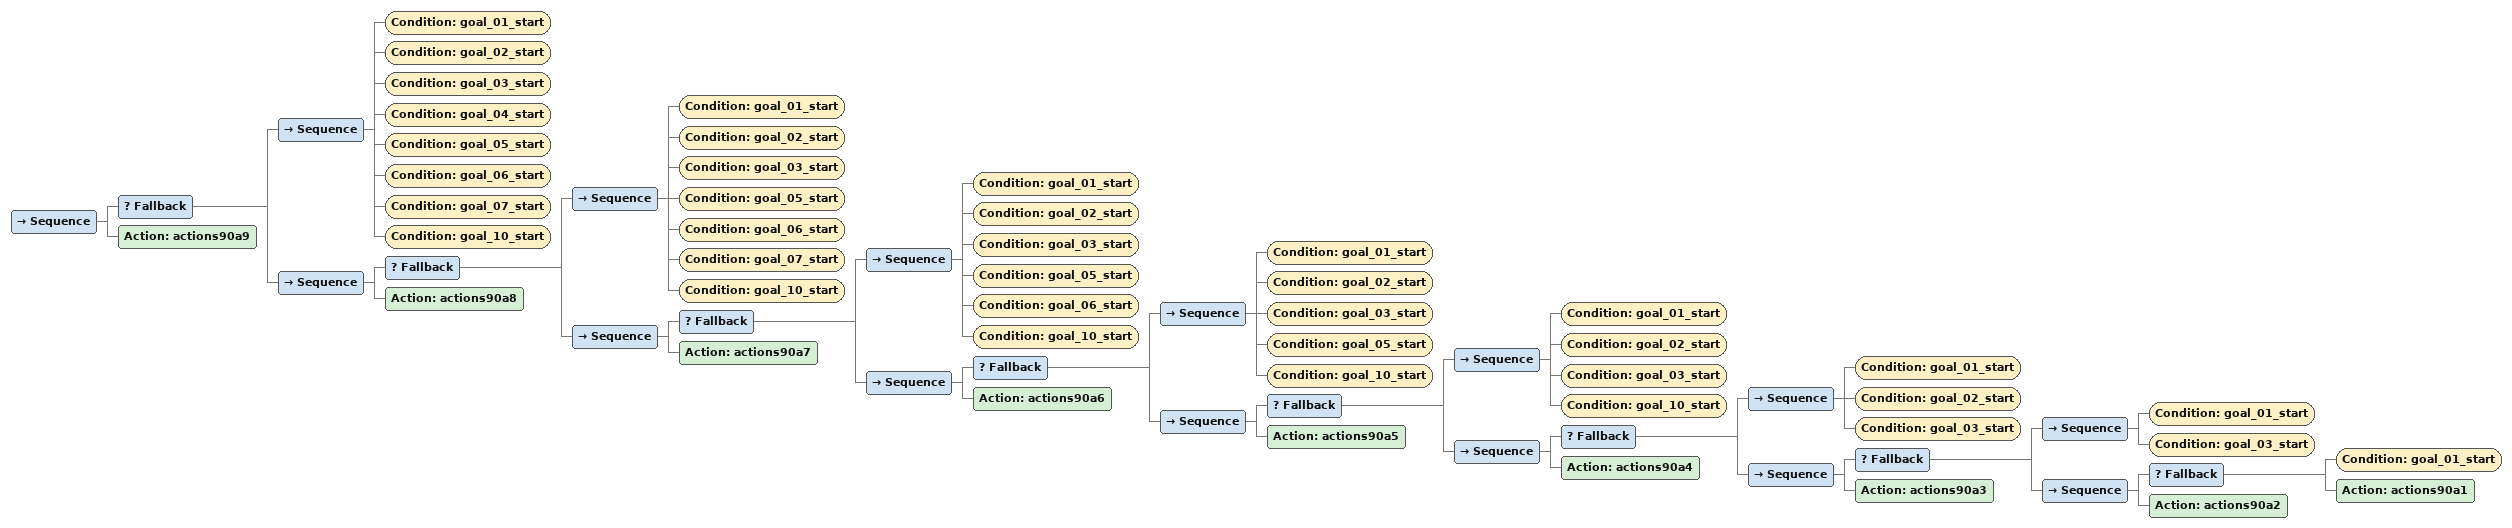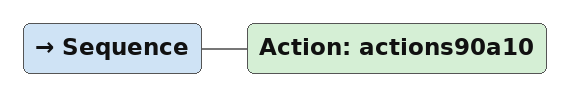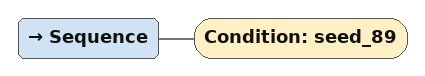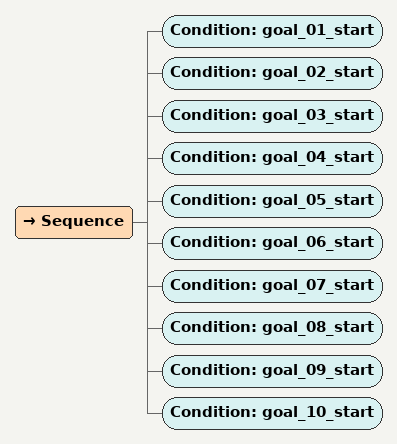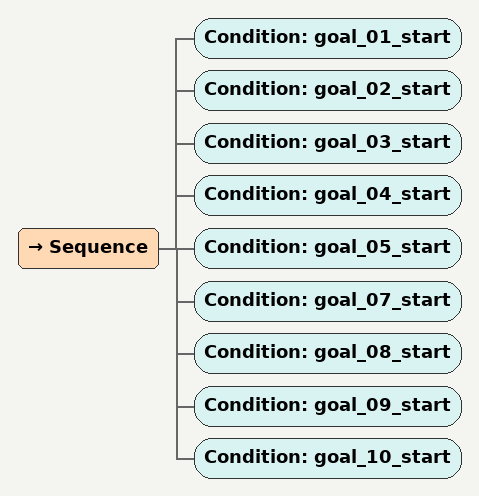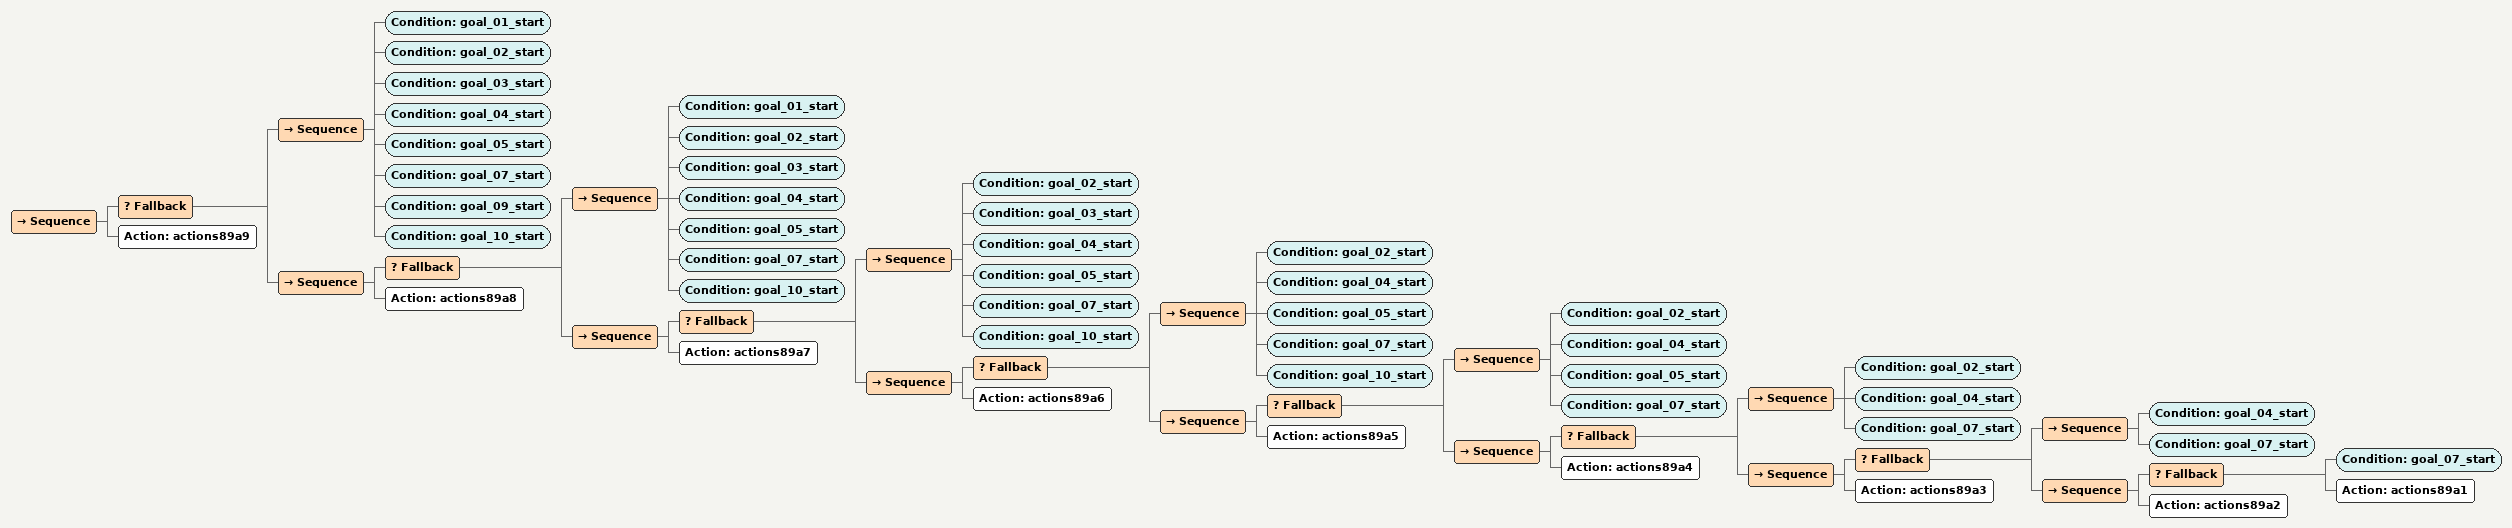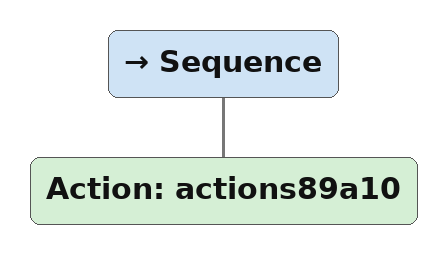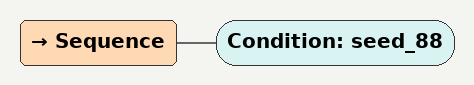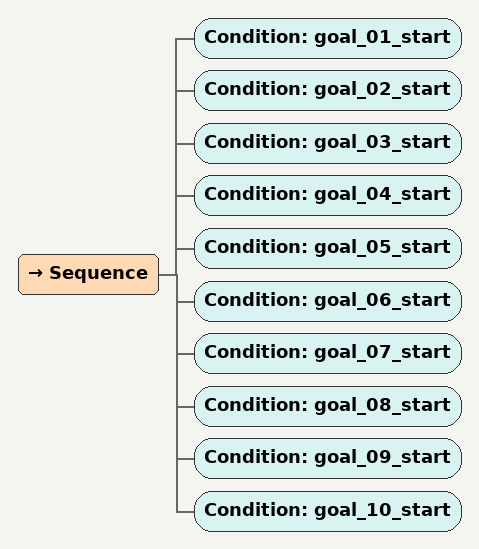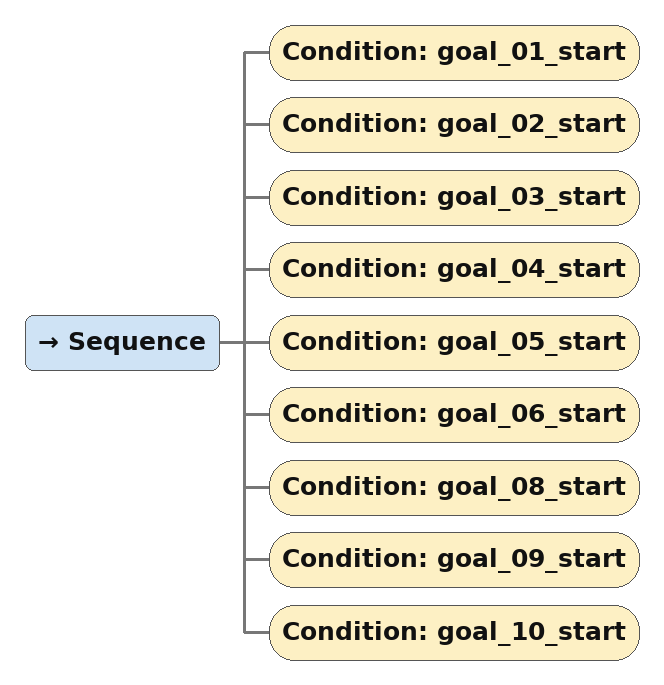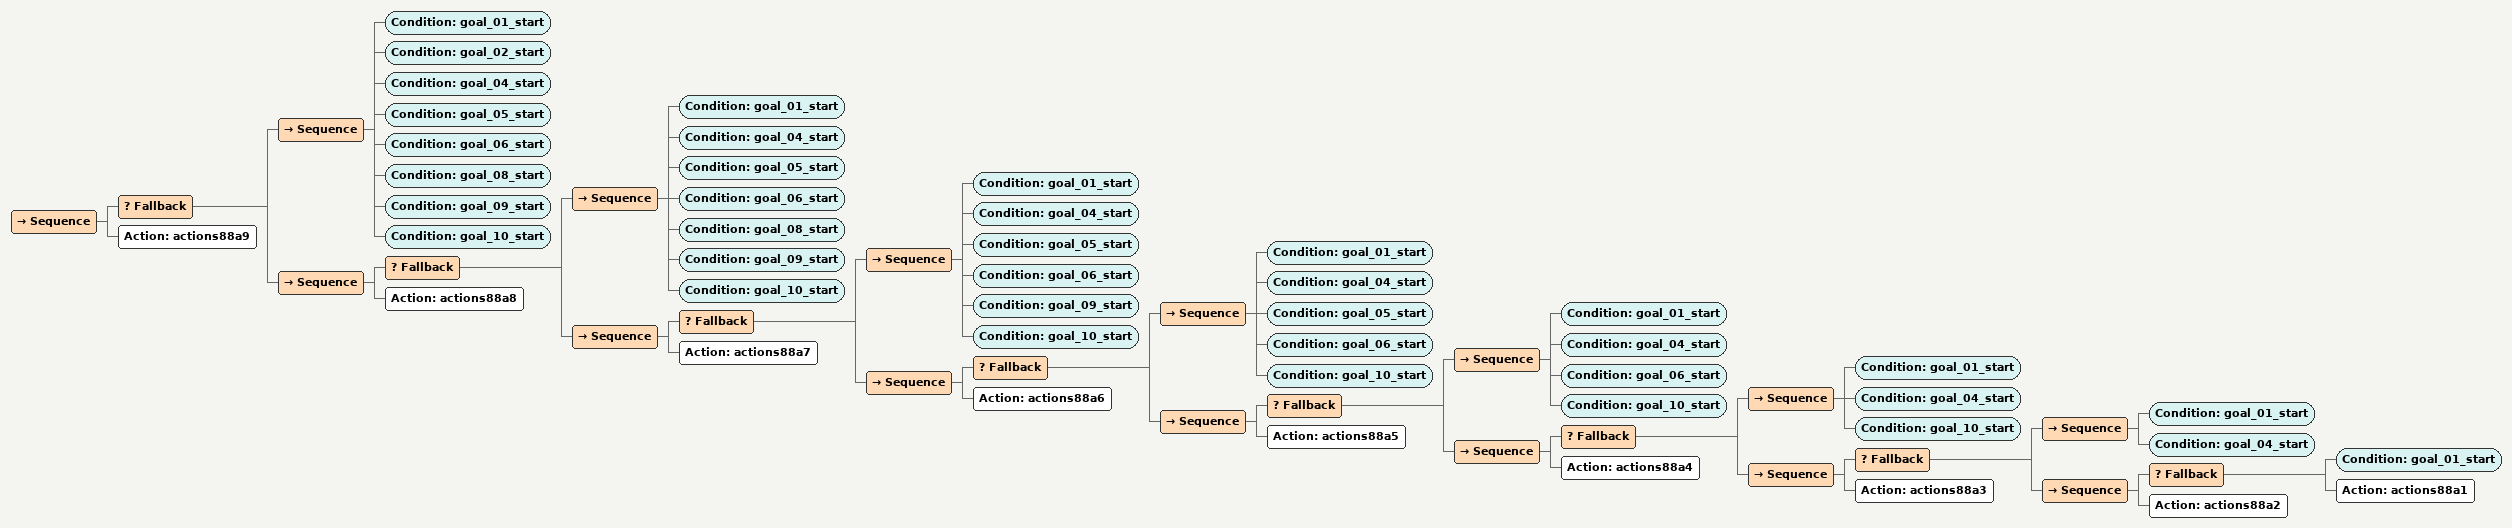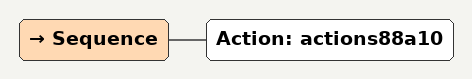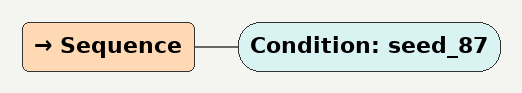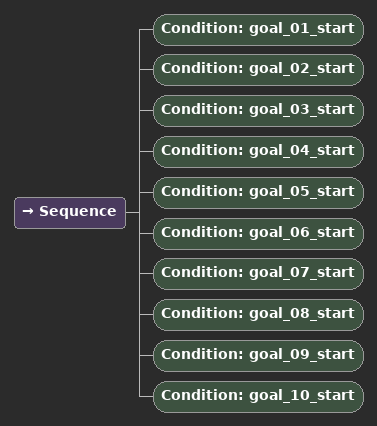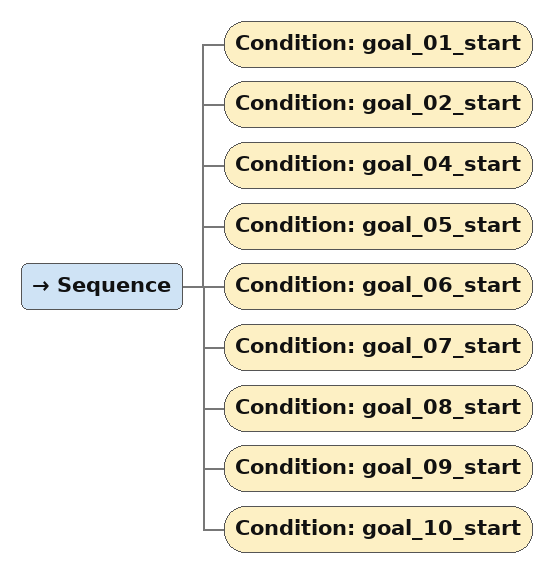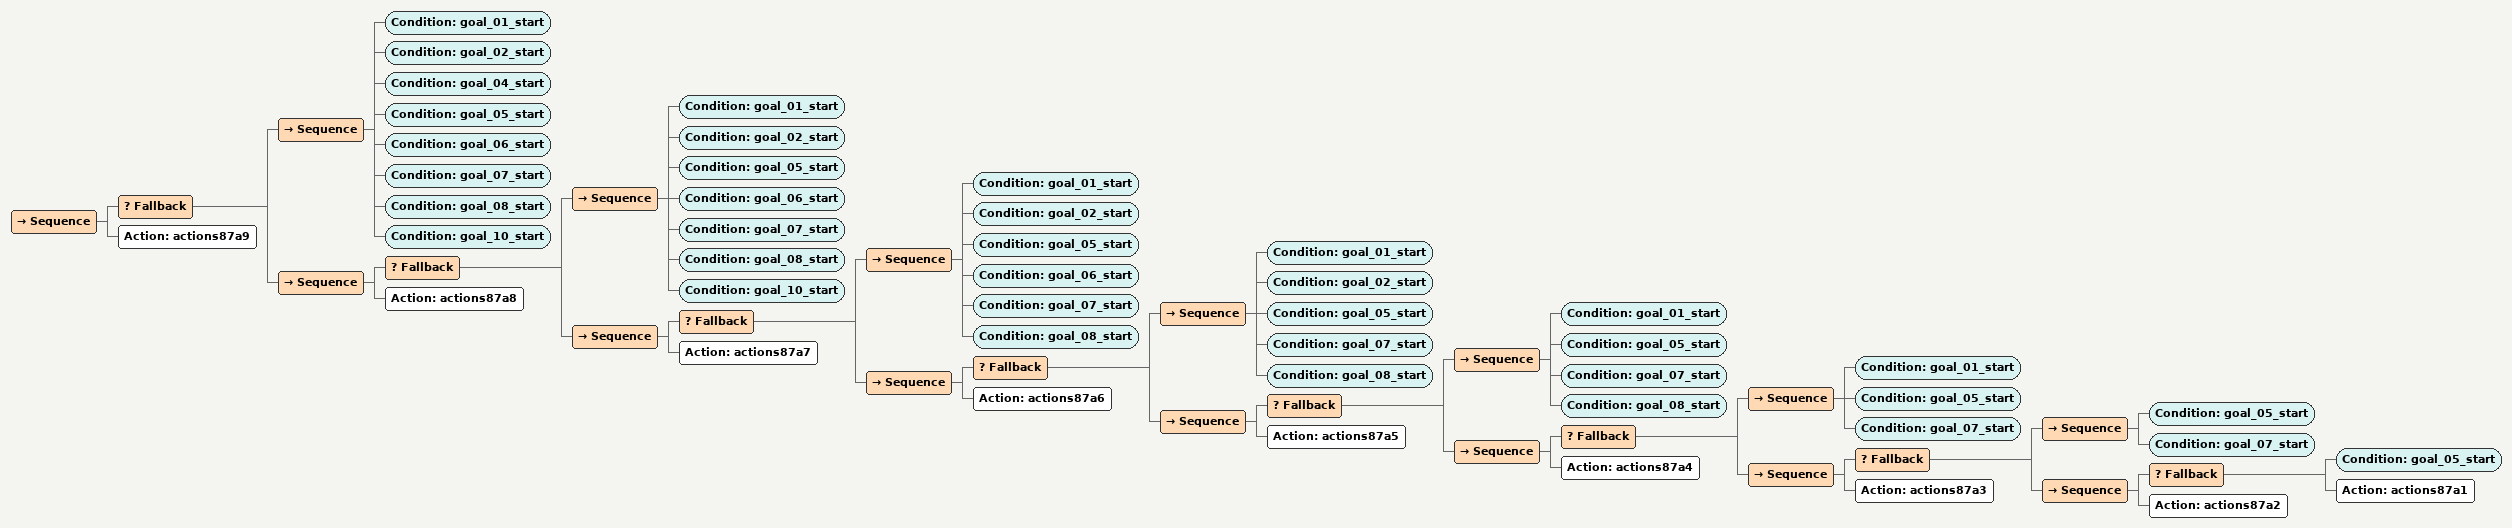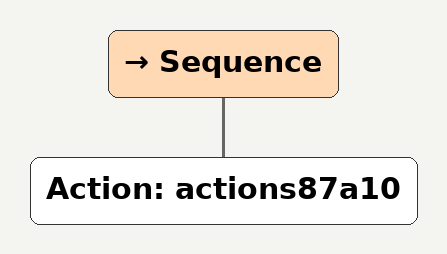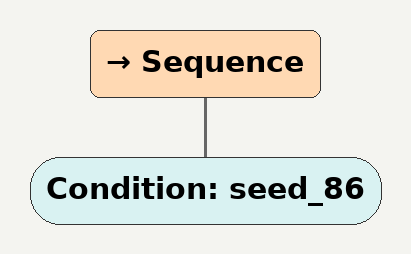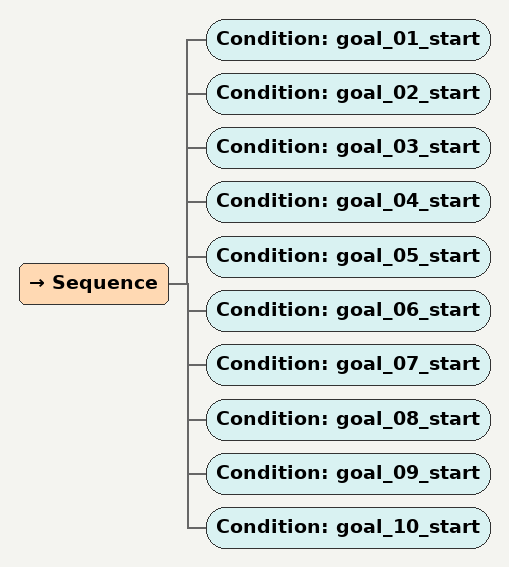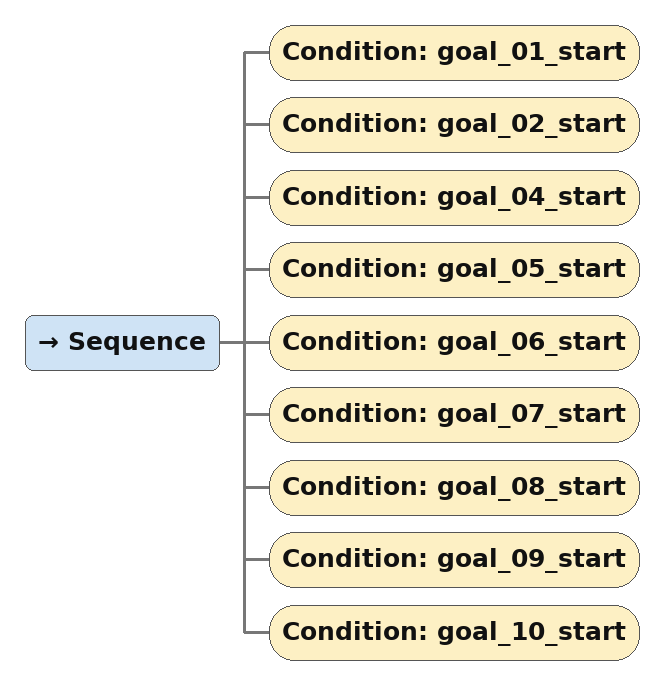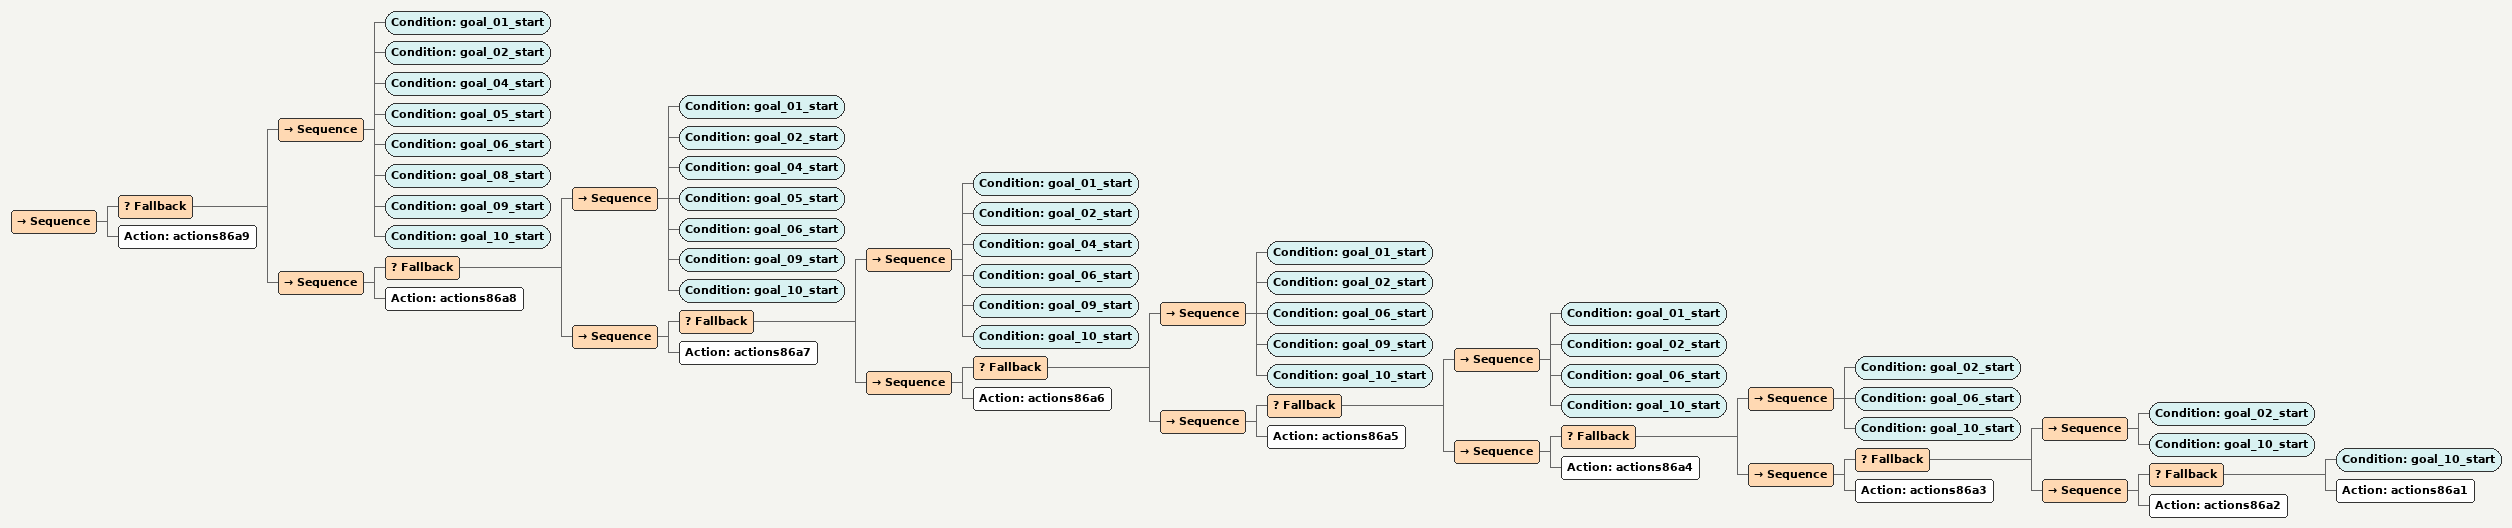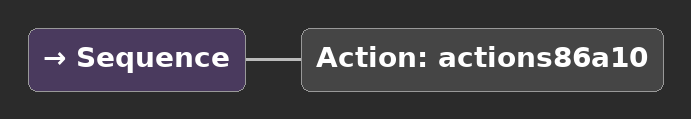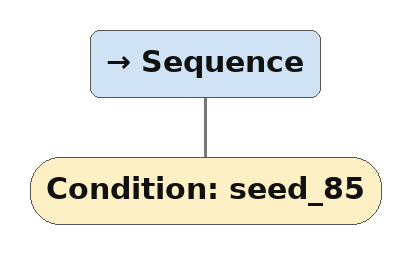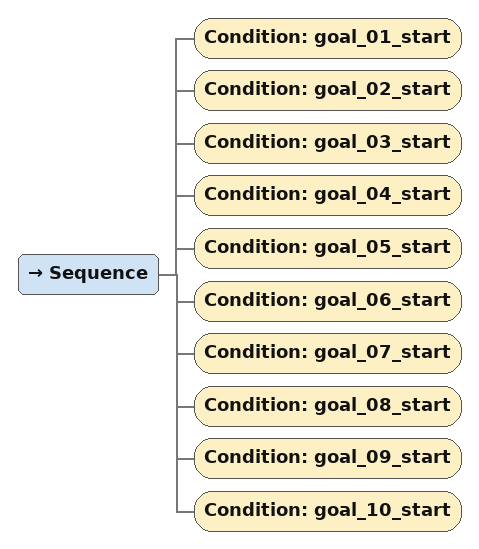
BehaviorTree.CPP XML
<Sequence><Fallback><Sequence><Condition ID="goal_01_start"/><Condition ID="goal_02_start"/><Condition ID="goal_03_start"/><Condition ID="goal_04_start"/><Condition ID="goal_05_start"/><Condition ID="goal_06_start"/><Condition ID="goal_07_start"/><Condition ID="goal_10_start"/></Sequence><Sequence><Fallback><Sequence><Condition ID="goal_01_start"/><Condition ID="goal_02_start"/><Condition ID="goal_03_start"/><Condition ID="goal_05_start"/><Condition ID="goal_06_start"/><Condition ID="goal_07_start"/><Condition ID="goal_10_start"/></Sequence><Sequence><Fallback><Sequence><Condition ID="goal_01_start"/><Condition ID="goal_02_start"/><Condition ID="goal_03_start"/><Condition ID="goal_05_start"/><Condition ID="goal_06_start"/><Condition ID="goal_10_start"/></Sequence><Sequence><Fallback><Sequence><Condition ID="goal_01_start"/><Condition ID="goal_02_start"/><Condition ID="goal_03_start"/><Condition ID="goal_05_start"/><Condition ID="goal_10_start"/></Sequence><Sequence><Fallback><Sequence><Condition ID="goal_01_start"/><Condition ID="goal_02_start"/><Condition ID="goal_03_start"/><Condition ID="goal_10_start"/></Sequence><Sequence><Fallback><Sequence><Condition ID="goal_01_start"/><Condition ID="goal_02_start"/><Condition ID="goal_03_start"/></Sequence><Sequence><Fallback><Sequence><Condition ID="goal_01_start"/><Condition ID="goal_03_start"/></Sequence><Sequence><Fallback><Condition ID="goal_01_start"/><Action ID="actions90a1"/></Fallback><Action ID="actions90a2"/></Sequence></Fallback><Action ID="actions90a3"/></Sequence></Fallback><Action ID="actions90a4"/></Sequence></Fallback><Action ID="actions90a5"/></Sequence></Fallback><Action ID="actions90a6"/></Sequence></Fallback><Action ID="actions90a7"/></Sequence></Fallback><Action ID="actions90a8"/></Sequence></Fallback><Action ID="actions90a9"/></Sequence>

<Sequence><Action ID="actions90a10"/></Sequence>

<Sequence><Condition ID="seed_89"/></Sequence>

<Sequence><Condition ID="goal_01_start"/><Condition ID="goal_02_start"/><Condition ID="goal_03_start"/><Condition ID="goal_04_start"/><Condition ID="goal_05_start"/><Condition ID="goal_06_start"/><Condition ID="goal_07_start"/><Condition ID="goal_08_start"/><Condition ID="goal_09_start"/><Condition ID="goal_10_start"/></Sequence>

<Sequence><Condition ID="goal_01_start"/><Condition ID="goal_02_start"/><Condition ID="goal_03_start"/><Condition ID="goal_04_start"/><Condition ID="goal_05_start"/><Condition ID="goal_07_start"/><Condition ID="goal_08_start"/><Condition ID="goal_09_start"/><Condition ID="goal_10_start"/></Sequence>

<Sequence><Fallback><Sequence><Condition ID="goal_01_start"/><Condition ID="goal_02_start"/><Condition ID="goal_03_start"/><Condition ID="goal_04_start"/><Condition ID="goal_05_start"/><Condition ID="goal_07_start"/><Condition ID="goal_09_start"/><Condition ID="goal_10_start"/></Sequence><Sequence><Fallback><Sequence><Condition ID="goal_01_start"/><Condition ID="goal_02_start"/><Condition ID="goal_03_start"/><Condition ID="goal_04_start"/><Condition ID="goal_05_start"/><Condition ID="goal_07_start"/><Condition ID="goal_10_start"/></Sequence><Sequence><Fallback><Sequence><Condition ID="goal_02_start"/><Condition ID="goal_03_start"/><Condition ID="goal_04_start"/><Condition ID="goal_05_start"/><Condition ID="goal_07_start"/><Condition ID="goal_10_start"/></Sequence><Sequence><Fallback><Sequence><Condition ID="goal_02_start"/><Condition ID="goal_04_start"/><Condition ID="goal_05_start"/><Condition ID="goal_07_start"/><Condition ID="goal_10_start"/></Sequence><Sequence><Fallback><Sequence><Condition ID="goal_02_start"/><Condition ID="goal_04_start"/><Condition ID="goal_05_start"/><Condition ID="goal_07_start"/></Sequence><Sequence><Fallback><Sequence><Condition ID="goal_02_start"/><Condition ID="goal_04_start"/><Condition ID="goal_07_start"/></Sequence><Sequence><Fallback><Sequence><Condition ID="goal_04_start"/><Condition ID="goal_07_start"/></Sequence><Sequence><Fallback><Condition ID="goal_07_start"/><Action ID="actions89a1"/></Fallback><Action ID="actions89a2"/></Sequence></Fallback><Action ID="actions89a3"/></Sequence></Fallback><Action ID="actions89a4"/></Sequence></Fallback><Action ID="actions89a5"/></Sequence></Fallback><Action ID="actions89a6"/></Sequence></Fallback><Action ID="actions89a7"/></Sequence></Fallback><Action ID="actions89a8"/></Sequence></Fallback><Action ID="actions89a9"/></Sequence>

<Sequence><Action ID="actions89a10"/></Sequence>

<Sequence><Condition ID="seed_88"/></Sequence>

<Sequence><Condition ID="goal_01_start"/><Condition ID="goal_02_start"/><Condition ID="goal_03_start"/><Condition ID="goal_04_start"/><Condition ID="goal_05_start"/><Condition ID="goal_06_start"/><Condition ID="goal_07_start"/><Condition ID="goal_08_start"/><Condition ID="goal_09_start"/><Condition ID="goal_10_start"/></Sequence>

<Sequence><Condition ID="goal_01_start"/><Condition ID="goal_02_start"/><Condition ID="goal_03_start"/><Condition ID="goal_04_start"/><Condition ID="goal_05_start"/><Condition ID="goal_06_start"/><Condition ID="goal_08_start"/><Condition ID="goal_09_start"/><Condition ID="goal_10_start"/></Sequence>

<Sequence><Fallback><Sequence><Condition ID="goal_01_start"/><Condition ID="goal_02_start"/><Condition ID="goal_04_start"/><Condition ID="goal_05_start"/><Condition ID="goal_06_start"/><Condition ID="goal_08_start"/><Condition ID="goal_09_start"/><Condition ID="goal_10_start"/></Sequence><Sequence><Fallback><Sequence><Condition ID="goal_01_start"/><Condition ID="goal_04_start"/><Condition ID="goal_05_start"/><Condition ID="goal_06_start"/><Condition ID="goal_08_start"/><Condition ID="goal_09_start"/><Condition ID="goal_10_start"/></Sequence><Sequence><Fallback><Sequence><Condition ID="goal_01_start"/><Condition ID="goal_04_start"/><Condition ID="goal_05_start"/><Condition ID="goal_06_start"/><Condition ID="goal_09_start"/><Condition ID="goal_10_start"/></Sequence><Sequence><Fallback><Sequence><Condition ID="goal_01_start"/><Condition ID="goal_04_start"/><Condition ID="goal_05_start"/><Condition ID="goal_06_start"/><Condition ID="goal_10_start"/></Sequence><Sequence><Fallback><Sequence><Condition ID="goal_01_start"/><Condition ID="goal_04_start"/><Condition ID="goal_06_start"/><Condition ID="goal_10_start"/></Sequence><Sequence><Fallback><Sequence><Condition ID="goal_01_start"/><Condition ID="goal_04_start"/><Condition ID="goal_10_start"/></Sequence><Sequence><Fallback><Sequence><Condition ID="goal_01_start"/><Condition ID="goal_04_start"/></Sequence><Sequence><Fallback><Condition ID="goal_01_start"/><Action ID="actions88a1"/></Fallback><Action ID="actions88a2"/></Sequence></Fallback><Action ID="actions88a3"/></Sequence></Fallback><Action ID="actions88a4"/></Sequence></Fallback><Action ID="actions88a5"/></Sequence></Fallback><Action ID="actions88a6"/></Sequence></Fallback><Action ID="actions88a7"/></Sequence></Fallback><Action ID="actions88a8"/></Sequence></Fallback><Action ID="actions88a9"/></Sequence>

<Sequence><Action ID="actions88a10"/></Sequence>

<Sequence><Condition ID="seed_87"/></Sequence>

<Sequence><Condition ID="goal_01_start"/><Condition ID="goal_02_start"/><Condition ID="goal_03_start"/><Condition ID="goal_04_start"/><Condition ID="goal_05_start"/><Condition ID="goal_06_start"/><Condition ID="goal_07_start"/><Condition ID="goal_08_start"/><Condition ID="goal_09_start"/><Condition ID="goal_10_start"/></Sequence>

<Sequence><Condition ID="goal_01_start"/><Condition ID="goal_02_start"/><Condition ID="goal_04_start"/><Condition ID="goal_05_start"/><Condition ID="goal_06_start"/><Condition ID="goal_07_start"/><Condition ID="goal_08_start"/><Condition ID="goal_09_start"/><Condition ID="goal_10_start"/></Sequence>

<Sequence><Fallback><Sequence><Condition ID="goal_01_start"/><Condition ID="goal_02_start"/><Condition ID="goal_04_start"/><Condition ID="goal_05_start"/><Condition ID="goal_06_start"/><Condition ID="goal_07_start"/><Condition ID="goal_08_start"/><Condition ID="goal_10_start"/></Sequence><Sequence><Fallback><Sequence><Condition ID="goal_01_start"/><Condition ID="goal_02_start"/><Condition ID="goal_05_start"/><Condition ID="goal_06_start"/><Condition ID="goal_07_start"/><Condition ID="goal_08_start"/><Condition ID="goal_10_start"/></Sequence><Sequence><Fallback><Sequence><Condition ID="goal_01_start"/><Condition ID="goal_02_start"/><Condition ID="goal_05_start"/><Condition ID="goal_06_start"/><Condition ID="goal_07_start"/><Condition ID="goal_08_start"/></Sequence><Sequence><Fallback><Sequence><Condition ID="goal_01_start"/><Condition ID="goal_02_start"/><Condition ID="goal_05_start"/><Condition ID="goal_07_start"/><Condition ID="goal_08_start"/></Sequence><Sequence><Fallback><Sequence><Condition ID="goal_01_start"/><Condition ID="goal_05_start"/><Condition ID="goal_07_start"/><Condition ID="goal_08_start"/></Sequence><Sequence><Fallback><Sequence><Condition ID="goal_01_start"/><Condition ID="goal_05_start"/><Condition ID="goal_07_start"/></Sequence><Sequence><Fallback><Sequence><Condition ID="goal_05_start"/><Condition ID="goal_07_start"/></Sequence><Sequence><Fallback><Condition ID="goal_05_start"/><Action ID="actions87a1"/></Fallback><Action ID="actions87a2"/></Sequence></Fallback><Action ID="actions87a3"/></Sequence></Fallback><Action ID="actions87a4"/></Sequence></Fallback><Action ID="actions87a5"/></Sequence></Fallback><Action ID="actions87a6"/></Sequence></Fallback><Action ID="actions87a7"/></Sequence></Fallback><Action ID="actions87a8"/></Sequence></Fallback><Action ID="actions87a9"/></Sequence>

<Sequence><Action ID="actions87a10"/></Sequence>

<Sequence><Condition ID="seed_86"/></Sequence>

<Sequence><Condition ID="goal_01_start"/><Condition ID="goal_02_start"/><Condition ID="goal_03_start"/><Condition ID="goal_04_start"/><Condition ID="goal_05_start"/><Condition ID="goal_06_start"/><Condition ID="goal_07_start"/><Condition ID="goal_08_start"/><Condition ID="goal_09_start"/><Condition ID="goal_10_start"/></Sequence>

<Sequence><Condition ID="goal_01_start"/><Condition ID="goal_02_start"/><Condition ID="goal_04_start"/><Condition ID="goal_05_start"/><Condition ID="goal_06_start"/><Condition ID="goal_07_start"/><Condition ID="goal_08_start"/><Condition ID="goal_09_start"/><Condition ID="goal_10_start"/></Sequence>

<Sequence><Fallback><Sequence><Condition ID="goal_01_start"/><Condition ID="goal_02_start"/><Condition ID="goal_04_start"/><Condition ID="goal_05_start"/><Condition ID="goal_06_start"/><Condition ID="goal_08_start"/><Condition ID="goal_09_start"/><Condition ID="goal_10_start"/></Sequence><Sequence><Fallback><Sequence><Condition ID="goal_01_start"/><Condition ID="goal_02_start"/><Condition ID="goal_04_start"/><Condition ID="goal_05_start"/><Condition ID="goal_06_start"/><Condition ID="goal_09_start"/><Condition ID="goal_10_start"/></Sequence><Sequence><Fallback><Sequence><Condition ID="goal_01_start"/><Condition ID="goal_02_start"/><Condition ID="goal_04_start"/><Condition ID="goal_06_start"/><Condition ID="goal_09_start"/><Condition ID="goal_10_start"/></Sequence><Sequence><Fallback><Sequence><Condition ID="goal_01_start"/><Condition ID="goal_02_start"/><Condition ID="goal_06_start"/><Condition ID="goal_09_start"/><Condition ID="goal_10_start"/></Sequence><Sequence><Fallback><Sequence><Condition ID="goal_01_start"/><Condition ID="goal_02_start"/><Condition ID="goal_06_start"/><Condition ID="goal_10_start"/></Sequence><Sequence><Fallback><Sequence><Condition ID="goal_02_start"/><Condition ID="goal_06_start"/><Condition ID="goal_10_start"/></Sequence><Sequence><Fallback><Sequence><Condition ID="goal_02_start"/><Condition ID="goal_10_start"/></Sequence><Sequence><Fallback><Condition ID="goal_10_start"/><Action ID="actions86a1"/></Fallback><Action ID="actions86a2"/></Sequence></Fallback><Action ID="actions86a3"/></Sequence></Fallback><Action ID="actions86a4"/></Sequence></Fallback><Action ID="actions86a5"/></Sequence></Fallback><Action ID="actions86a6"/></Sequence></Fallback><Action ID="actions86a7"/></Sequence></Fallback><Action ID="actions86a8"/></Sequence></Fallback><Action ID="actions86a9"/></Sequence>

<Sequence><Action ID="actions86a10"/></Sequence>

<Sequence><Condition ID="seed_85"/></Sequence>

<Sequence><Condition ID="goal_01_start"/><Condition ID="goal_02_start"/><Condition ID="goal_03_start"/><Condition ID="goal_04_start"/><Condition ID="goal_05_start"/><Condition ID="goal_06_start"/><Condition ID="goal_07_start"/><Condition ID="goal_08_start"/><Condition ID="goal_09_start"/><Condition ID="goal_10_start"/></Sequence>
